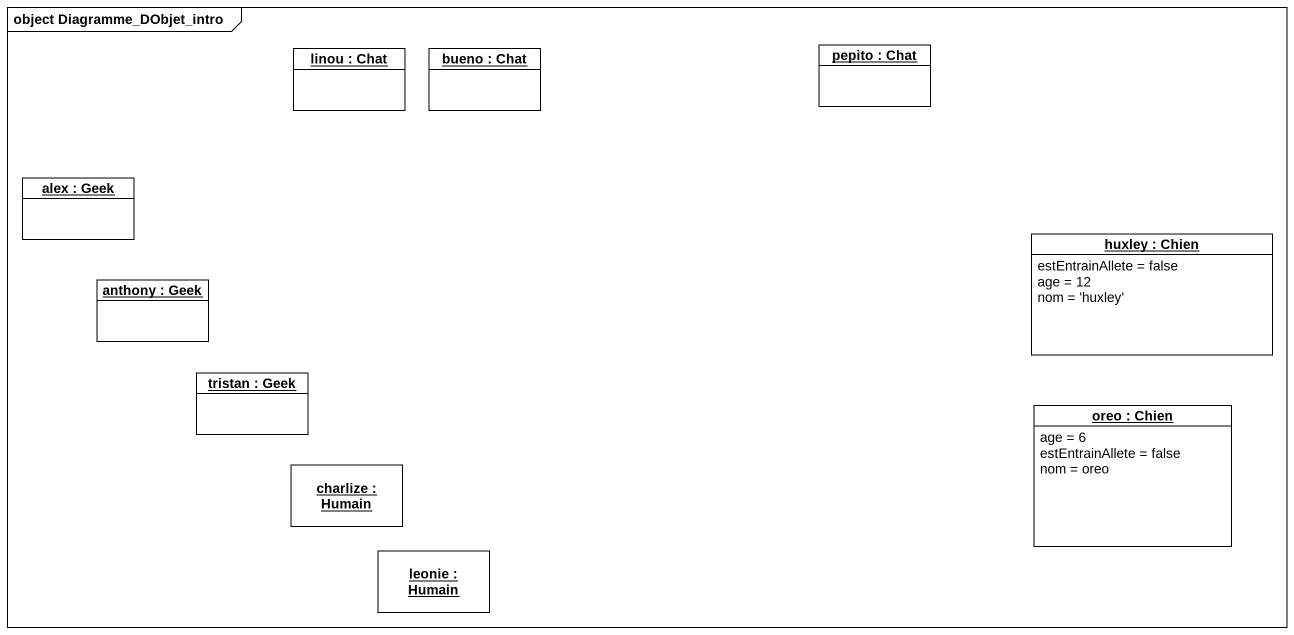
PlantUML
@startuml
mainframe object Diagramme_DObjet_intro
hide circle
hide empty members
object "linou : Chat" as linou
object "bueno : Chat" as bueno
object "pepito : Chat" as pepito
object "alex : Geek" as alex
object "anthony : Geek" as anthony
object "huxley : Chien" as huxley {
  estEntrainAllete = false
  age = 12
  nom = 'huxley'
}
object "tristan : Geek" as tristan
object "oreo : Chien" as oreo {
  age = 6
  estEntrainAllete = false
  nom = oreo
}
object "charlize : Humain" as charlize
object "leonie : Humain" as leonie
@enduml
